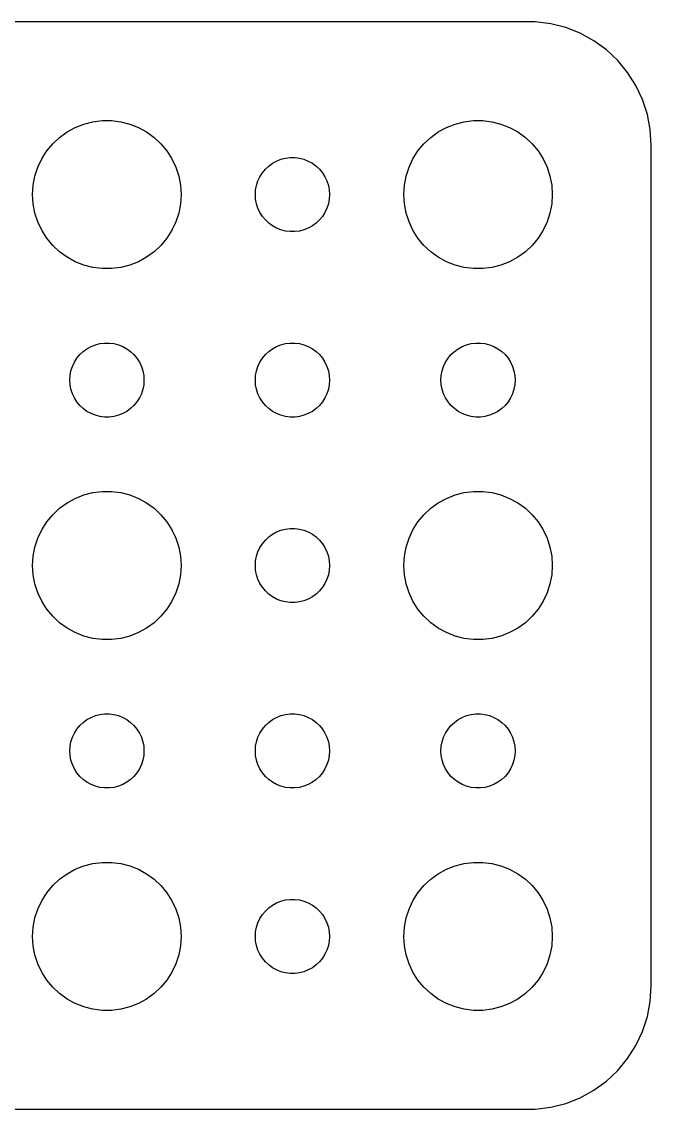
# Model space of a CAD drawing. Header units: metres. Extents: x -22 to 22, y 86 to 238.
# Drawn here: x -3.44 to 22, y 86.01 to 129.99 of the extents above; entities that cross this region are included whole.
import ezdxf

# ---------------------------------------------------------------- set-up
doc = ezdxf.new("R2010")
doc.units = ezdxf.units.M

msp = doc.modelspace()

# ---------------------------------------------------------------- linework, layer by layer
for p, q in [((17.3139, 129.99), (-17.3139, 129.99)), ((17.9369, 129.911), (17.3139, 129.99)), ((18.5451, 129.755), (17.9369, 129.911)), ((19.1289, 129.524), (18.5451, 129.755)), ((19.6791, 129.222), (19.1289, 129.524)), ((20.1871, 128.853), (19.6791, 129.222)), ((20.6448, 128.423), (20.1871, 128.853)), ((21.0451, 127.939), (20.6448, 128.423)), ((21.3815, 127.409), (21.0451, 127.939)), ((21.6489, 126.841), (21.3815, 127.409)), ((21.8429, 126.243), (21.6489, 126.841)), ((21.9606, 125.627), (21.8429, 126.243)), ((-1.27733, 125.714), (-0.927048, 125.853)), ((-0.927048, 125.853), (-0.562134, 125.947)), ((-0.562134, 125.947), (-0.18837, 125.994)), ((-0.18837, 125.994), (0.18837, 125.994)), ((0.18837, 125.994), (0.562134, 125.947)), ((0.562134, 125.947), (0.927048, 125.853)), ((0.927048, 125.853), (1.27733, 125.714)), ((13.7227, 125.714), (14.0729, 125.853)), ((14.0729, 125.853), (14.4379, 125.947)), ((14.4379, 125.947), (14.8116, 125.994)), ((14.8116, 125.994), (15.1884, 125.994)), ((15.1884, 125.994), (15.5621, 125.947)), ((15.5621, 125.947), (15.927, 125.853)), ((15.927, 125.853), (16.2773, 125.714)), ((-1.91226, 125.312), (-1.60747, 125.533)), ((-1.60747, 125.533), (-1.27733, 125.714)), ((1.27733, 125.714), (1.60747, 125.533)), ((1.60747, 125.533), (1.91226, 125.312)), ((13.0877, 125.312), (13.3925, 125.533)), ((13.3925, 125.533), (13.7227, 125.714)), ((16.2773, 125.714), (16.6075, 125.533)), ((16.6075, 125.533), (16.9123, 125.312)), ((22, 125), (21.9606, 125.627)), ((-2.42705, 124.763), (-2.1869, 125.054)), ((-2.1869, 125.054), (-1.91226, 125.312)), ((1.91226, 125.312), (2.1869, 125.054)), ((2.1869, 125.054), (2.42705, 124.763)), ((12.5729, 124.763), (12.8131, 125.054)), ((12.8131, 125.054), (13.0877, 125.312)), ((16.9123, 125.312), (17.1869, 125.054)), ((17.1869, 125.054), (17.427, 124.763)), ((22, 91), (22, 125)), ((-2.62891, 124.445), (-2.42705, 124.763)), ((2.42705, 124.763), (2.62891, 124.445)), ((7.03647, 124.427), (7.21892, 124.473)), ((7.21892, 124.473), (7.40581, 124.497)), ((7.40581, 124.497), (7.59418, 124.497)), ((7.59418, 124.497), (7.78107, 124.473)), ((7.78107, 124.473), (7.96352, 124.427)), ((12.3711, 124.445), (12.5729, 124.763)), ((17.427, 124.763), (17.6289, 124.445)), ((-2.90575, 123.746), (-2.78932, 124.104)), ((-2.78932, 124.104), (-2.62891, 124.445)), ((2.62891, 124.445), (2.78932, 124.104)), ((2.78932, 124.104), (2.90575, 123.746)), ((6.28647, 123.882), (6.40654, 124.027)), ((6.40654, 124.027), (6.54385, 124.156)), ((6.54385, 124.156), (6.69626, 124.266)), ((6.69626, 124.266), (6.86133, 124.357)), ((6.86133, 124.357), (7.03647, 124.427)), ((7.96352, 124.427), (8.13866, 124.357)), ((8.13866, 124.357), (8.30373, 124.266)), ((8.30373, 124.266), (8.45613, 124.156)), ((8.45613, 124.156), (8.59344, 124.027)), ((8.59344, 124.027), (8.71352, 123.882)), ((12.0942, 123.746), (12.2107, 124.104)), ((12.2107, 124.104), (12.3711, 124.445)), ((17.6289, 124.445), (17.7893, 124.104)), ((17.7893, 124.104), (17.9057, 123.746)), ((-2.97633, 123.376), (-2.90575, 123.746)), ((2.90575, 123.746), (2.97633, 123.376)), ((6.10533, 123.552), (6.18553, 123.723)), ((6.18553, 123.723), (6.28647, 123.882)), ((8.71352, 123.882), (8.81445, 123.723)), ((8.81445, 123.723), (8.89465, 123.552)), ((12.0237, 123.376), (12.0942, 123.746)), ((17.9057, 123.746), (17.9763, 123.376)), ((-3, 123), (-2.97633, 123.376)), ((2.97633, 123.376), (3, 123)), ((6, 123), (6.01183, 123.188)), ((6.01183, 123.188), (6.04712, 123.373)), ((6.04712, 123.373), (6.10533, 123.552)), ((8.89465, 123.552), (8.95287, 123.373)), ((8.95287, 123.373), (8.98816, 123.188)), ((8.98816, 123.188), (9, 123)), ((12, 123), (12.0237, 123.376)), ((17.9763, 123.376), (18, 123)), ((-2.97633, 122.624), (-3, 123)), ((3, 123), (2.97633, 122.624)), ((6.01183, 122.812), (6, 123)), ((6.04712, 122.627), (6.01183, 122.812)), ((8.98816, 122.812), (8.95287, 122.627)), ((9, 123), (8.98816, 122.812)), ((12.0237, 122.624), (12, 123)), ((18, 123), (17.9763, 122.624)), ((-2.90575, 122.254), (-2.97633, 122.624)), ((2.97633, 122.624), (2.90575, 122.254)), ((6.10533, 122.448), (6.04712, 122.627)), ((6.18553, 122.277), (6.10533, 122.448)), ((6.28647, 122.118), (6.18553, 122.277)), ((8.81445, 122.277), (8.71352, 122.118)), ((8.89465, 122.448), (8.81445, 122.277)), ((8.95287, 122.627), (8.89465, 122.448)), ((12.0942, 122.254), (12.0237, 122.624)), ((17.9763, 122.624), (17.9057, 122.254)), ((-2.78932, 121.896), (-2.90575, 122.254)), ((-2.62891, 121.555), (-2.78932, 121.896)), ((2.78932, 121.896), (2.62891, 121.555)), ((2.90575, 122.254), (2.78932, 121.896)), ((6.40654, 121.973), (6.28647, 122.118)), ((6.54385, 121.844), (6.40654, 121.973)), ((6.69626, 121.734), (6.54385, 121.844)), ((8.45613, 121.844), (8.30373, 121.734)), ((8.59344, 121.973), (8.45613, 121.844)), ((8.71352, 122.118), (8.59344, 121.973)), ((12.2107, 121.896), (12.0942, 122.254)), ((12.3711, 121.555), (12.2107, 121.896)), ((17.7893, 121.896), (17.6289, 121.555)), ((17.9057, 122.254), (17.7893, 121.896)), ((-2.42705, 121.237), (-2.62891, 121.555)), ((2.62891, 121.555), (2.42705, 121.237)), ((6.86133, 121.643), (6.69626, 121.734)), ((7.03647, 121.573), (6.86133, 121.643)), ((7.21892, 121.527), (7.03647, 121.573)), ((7.40581, 121.503), (7.21892, 121.527)), ((7.59418, 121.503), (7.40581, 121.503)), ((7.78107, 121.527), (7.59418, 121.503)), ((7.96352, 121.573), (7.78107, 121.527)), ((8.13866, 121.643), (7.96352, 121.573)), ((8.30373, 121.734), (8.13866, 121.643)), ((12.5729, 121.237), (12.3711, 121.555)), ((17.6289, 121.555), (17.427, 121.237)), ((-2.1869, 120.946), (-2.42705, 121.237)), ((-1.91226, 120.688), (-2.1869, 120.946)), ((2.1869, 120.946), (1.91226, 120.688)), ((2.42705, 121.237), (2.1869, 120.946)), ((12.8131, 120.946), (12.5729, 121.237)), ((13.0877, 120.688), (12.8131, 120.946)), ((17.1869, 120.946), (16.9123, 120.688)), ((17.427, 121.237), (17.1869, 120.946)), ((-1.60747, 120.467), (-1.91226, 120.688)), ((1.91226, 120.688), (1.60747, 120.467)), ((13.3925, 120.467), (13.0877, 120.688)), ((16.9123, 120.688), (16.6075, 120.467)), ((-1.27733, 120.286), (-1.60747, 120.467)), ((-0.927048, 120.147), (-1.27733, 120.286)), ((-0.562134, 120.053), (-0.927048, 120.147)), ((0.927048, 120.147), (0.562134, 120.053)), ((1.27733, 120.286), (0.927048, 120.147)), ((1.60747, 120.467), (1.27733, 120.286)), ((13.7227, 120.286), (13.3925, 120.467)), ((14.0729, 120.147), (13.7227, 120.286)), ((14.4379, 120.053), (14.0729, 120.147)), ((15.927, 120.147), (15.5621, 120.053)), ((16.2773, 120.286), (15.927, 120.147)), ((16.6075, 120.467), (16.2773, 120.286)), ((-0.18837, 120.006), (-0.562134, 120.053)), ((0.18837, 120.006), (-0.18837, 120.006)), ((0.562134, 120.053), (0.18837, 120.006)), ((14.8116, 120.006), (14.4379, 120.053)), ((15.1884, 120.006), (14.8116, 120.006)), ((15.5621, 120.053), (15.1884, 120.006)), ((-0.281067, 116.973), (-0.094177, 116.997)), ((-0.094177, 116.997), (0.094177, 116.997)), ((0.094177, 116.997), (0.281067, 116.973)), ((7.21892, 116.973), (7.40581, 116.997)), ((7.40581, 116.997), (7.59418, 116.997)), ((7.59418, 116.997), (7.78107, 116.973)), ((14.7189, 116.973), (14.9058, 116.997)), ((14.9058, 116.997), (15.0942, 116.997)), ((15.0942, 116.997), (15.2811, 116.973)), ((-1.09344, 116.527), (-0.956131, 116.656)), ((-0.956131, 116.656), (-0.803726, 116.766)), ((-0.803726, 116.766), (-0.638657, 116.857)), ((-0.638657, 116.857), (-0.463516, 116.927)), ((-0.463516, 116.927), (-0.281067, 116.973)), ((0.281067, 116.973), (0.463516, 116.927)), ((0.463516, 116.927), (0.638657, 116.857)), ((0.638657, 116.857), (0.803726, 116.766)), ((0.803726, 116.766), (0.956131, 116.656)), ((0.956131, 116.656), (1.09344, 116.527)), ((6.40654, 116.527), (6.54385, 116.656)), ((6.54385, 116.656), (6.69626, 116.766)), ((6.69626, 116.766), (6.86133, 116.857)), ((6.86133, 116.857), (7.03647, 116.927)), ((7.03647, 116.927), (7.21892, 116.973)), ((7.78107, 116.973), (7.96352, 116.927)), ((7.96352, 116.927), (8.13866, 116.857)), ((8.13866, 116.857), (8.30373, 116.766)), ((8.30373, 116.766), (8.45613, 116.656)), ((8.45613, 116.656), (8.59344, 116.527)), ((13.9065, 116.527), (14.0439, 116.656)), ((14.0439, 116.656), (14.1963, 116.766)), ((14.1963, 116.766), (14.3613, 116.857)), ((14.3613, 116.857), (14.5365, 116.927)), ((14.5365, 116.927), (14.7189, 116.973)), ((15.2811, 116.973), (15.4635, 116.927)), ((15.4635, 116.927), (15.6387, 116.857)), ((15.6387, 116.857), (15.8037, 116.766)), ((15.8037, 116.766), (15.9561, 116.656)), ((15.9561, 116.656), (16.0934, 116.527)), ((-1.39465, 116.052), (-1.31445, 116.223)), ((-1.31445, 116.223), (-1.21352, 116.382)), ((-1.21352, 116.382), (-1.09344, 116.527)), ((1.09344, 116.527), (1.21352, 116.382)), ((1.21352, 116.382), (1.31445, 116.223)), ((1.31445, 116.223), (1.39465, 116.052)), ((6.10533, 116.052), (6.18553, 116.223)), ((6.18553, 116.223), (6.28647, 116.382)), ((6.28647, 116.382), (6.40654, 116.527)), ((8.59344, 116.527), (8.71352, 116.382)), ((8.71352, 116.382), (8.81445, 116.223)), ((8.81445, 116.223), (8.89465, 116.052)), ((13.6053, 116.052), (13.6855, 116.223)), ((13.6855, 116.223), (13.7865, 116.382)), ((13.7865, 116.382), (13.9065, 116.527)), ((16.0934, 116.527), (16.2135, 116.382)), ((16.2135, 116.382), (16.3145, 116.223)), ((16.3145, 116.223), (16.3947, 116.052)), ((-1.5, 115.5), (-1.48816, 115.688)), ((-1.48816, 115.688), (-1.45287, 115.873)), ((-1.45287, 115.873), (-1.39465, 116.052)), ((1.39465, 116.052), (1.45287, 115.873)), ((1.45287, 115.873), (1.48816, 115.688)), ((1.48816, 115.688), (1.5, 115.5)), ((6, 115.5), (6.01183, 115.688)), ((6.01183, 115.688), (6.04712, 115.873)), ((6.04712, 115.873), (6.10533, 116.052)), ((8.89465, 116.052), (8.95287, 115.873)), ((8.95287, 115.873), (8.98816, 115.688)), ((8.98816, 115.688), (9, 115.5)), ((13.5, 115.5), (13.5118, 115.688)), ((13.5118, 115.688), (13.5471, 115.873)), ((13.5471, 115.873), (13.6053, 116.052)), ((16.3947, 116.052), (16.4529, 115.873)), ((16.4529, 115.873), (16.4882, 115.688)), ((16.4882, 115.688), (16.5, 115.5)), ((-1.48816, 115.312), (-1.5, 115.5)), ((-1.45287, 115.127), (-1.48816, 115.312)), ((1.48816, 115.312), (1.45287, 115.127)), ((1.5, 115.5), (1.48816, 115.312)), ((6.01183, 115.312), (6, 115.5)), ((6.04712, 115.127), (6.01183, 115.312)), ((8.98816, 115.312), (8.95287, 115.127)), ((9, 115.5), (8.98816, 115.312)), ((13.5118, 115.312), (13.5, 115.5)), ((13.5471, 115.127), (13.5118, 115.312)), ((16.4882, 115.312), (16.4529, 115.127)), ((16.5, 115.5), (16.4882, 115.312)), ((-1.39465, 114.948), (-1.45287, 115.127)), ((-1.31445, 114.777), (-1.39465, 114.948)), ((1.39465, 114.948), (1.31445, 114.777)), ((1.45287, 115.127), (1.39465, 114.948)), ((6.10533, 114.948), (6.04712, 115.127)), ((6.18553, 114.777), (6.10533, 114.948)), ((8.89465, 114.948), (8.81445, 114.777)), ((8.95287, 115.127), (8.89465, 114.948)), ((13.6053, 114.948), (13.5471, 115.127)), ((13.6855, 114.777), (13.6053, 114.948)), ((16.3947, 114.948), (16.3145, 114.777)), ((16.4529, 115.127), (16.3947, 114.948)), ((-1.21352, 114.618), (-1.31445, 114.777)), ((-1.09344, 114.473), (-1.21352, 114.618)), ((-0.956131, 114.344), (-1.09344, 114.473)), ((1.09344, 114.473), (0.956131, 114.344)), ((1.21352, 114.618), (1.09344, 114.473)), ((1.31445, 114.777), (1.21352, 114.618)), ((6.28647, 114.618), (6.18553, 114.777)), ((6.40654, 114.473), (6.28647, 114.618)), ((6.54385, 114.344), (6.40654, 114.473)), ((8.59344, 114.473), (8.45613, 114.344)), ((8.71352, 114.618), (8.59344, 114.473)), ((8.81445, 114.777), (8.71352, 114.618)), ((13.7865, 114.618), (13.6855, 114.777)), ((13.9065, 114.473), (13.7865, 114.618)), ((14.0439, 114.344), (13.9065, 114.473)), ((16.0934, 114.473), (15.9561, 114.344)), ((16.2135, 114.618), (16.0934, 114.473)), ((16.3145, 114.777), (16.2135, 114.618)), ((-0.803726, 114.234), (-0.956131, 114.344)), ((-0.638657, 114.143), (-0.803726, 114.234)), ((-0.463516, 114.073), (-0.638657, 114.143)), ((-0.281067, 114.027), (-0.463516, 114.073)), ((-0.094177, 114.003), (-0.281067, 114.027)), ((0.094177, 114.003), (-0.094177, 114.003)), ((0.281067, 114.027), (0.094177, 114.003)), ((0.463516, 114.073), (0.281067, 114.027)), ((0.638657, 114.143), (0.463516, 114.073)), ((0.803726, 114.234), (0.638657, 114.143)), ((0.956131, 114.344), (0.803726, 114.234)), ((6.69626, 114.234), (6.54385, 114.344)), ((6.86133, 114.143), (6.69626, 114.234)), ((7.03647, 114.073), (6.86133, 114.143)), ((7.21892, 114.027), (7.03647, 114.073)), ((7.40581, 114.003), (7.21892, 114.027)), ((7.59418, 114.003), (7.40581, 114.003)), ((7.78107, 114.027), (7.59418, 114.003)), ((7.96352, 114.073), (7.78107, 114.027)), ((8.13866, 114.143), (7.96352, 114.073)), ((8.30373, 114.234), (8.13866, 114.143)), ((8.45613, 114.344), (8.30373, 114.234)), ((14.1963, 114.234), (14.0439, 114.344)), ((14.3613, 114.143), (14.1963, 114.234)), ((14.5365, 114.073), (14.3613, 114.143)), ((14.7189, 114.027), (14.5365, 114.073)), ((14.9058, 114.003), (14.7189, 114.027)), ((15.0942, 114.003), (14.9058, 114.003)), ((15.2811, 114.027), (15.0942, 114.003)), ((15.4635, 114.073), (15.2811, 114.027)), ((15.6387, 114.143), (15.4635, 114.073)), ((15.8037, 114.234), (15.6387, 114.143)), ((15.9561, 114.344), (15.8037, 114.234)), ((-1.27733, 110.714), (-0.927048, 110.853)), ((-0.927048, 110.853), (-0.562134, 110.947)), ((-0.562134, 110.947), (-0.18837, 110.994)), ((-0.18837, 110.994), (0.18837, 110.994)), ((0.18837, 110.994), (0.562134, 110.947)), ((0.562134, 110.947), (0.927048, 110.853)), ((0.927048, 110.853), (1.27733, 110.714)), ((13.7227, 110.714), (14.0729, 110.853)), ((14.0729, 110.853), (14.4379, 110.947)), ((14.4379, 110.947), (14.8116, 110.994)), ((14.8116, 110.994), (15.1884, 110.994)), ((15.1884, 110.994), (15.5621, 110.947)), ((15.5621, 110.947), (15.927, 110.853)), ((15.927, 110.853), (16.2773, 110.714)), ((-1.91226, 110.312), (-1.60747, 110.533)), ((-1.60747, 110.533), (-1.27733, 110.714)), ((1.27733, 110.714), (1.60747, 110.533)), ((1.60747, 110.533), (1.91226, 110.312)), ((13.0877, 110.312), (13.3925, 110.533)), ((13.3925, 110.533), (13.7227, 110.714)), ((16.2773, 110.714), (16.6075, 110.533)), ((16.6075, 110.533), (16.9123, 110.312)), ((-2.42705, 109.763), (-2.1869, 110.054)), ((-2.1869, 110.054), (-1.91226, 110.312)), ((1.91226, 110.312), (2.1869, 110.054)), ((2.1869, 110.054), (2.42705, 109.763)), ((12.5729, 109.763), (12.8131, 110.054)), ((12.8131, 110.054), (13.0877, 110.312)), ((16.9123, 110.312), (17.1869, 110.054)), ((17.1869, 110.054), (17.427, 109.763)), ((-2.62891, 109.445), (-2.42705, 109.763)), ((2.42705, 109.763), (2.62891, 109.445)), ((12.3711, 109.445), (12.5729, 109.763)), ((17.427, 109.763), (17.6289, 109.445)), ((-2.90575, 108.746), (-2.78932, 109.104)), ((-2.78932, 109.104), (-2.62891, 109.445)), ((2.62891, 109.445), (2.78932, 109.104)), ((2.78932, 109.104), (2.90575, 108.746)), ((6.40654, 109.027), (6.54385, 109.156)), ((6.54385, 109.156), (6.69626, 109.266)), ((6.69626, 109.266), (6.86133, 109.357)), ((6.86133, 109.357), (7.03647, 109.427)), ((7.03647, 109.427), (7.21892, 109.473)), ((7.21892, 109.473), (7.40581, 109.497)), ((7.40581, 109.497), (7.59418, 109.497)), ((7.59418, 109.497), (7.78107, 109.473)), ((7.78107, 109.473), (7.96352, 109.427)), ((7.96352, 109.427), (8.13866, 109.357)), ((8.13866, 109.357), (8.30373, 109.266)), ((8.30373, 109.266), (8.45613, 109.156)), ((8.45613, 109.156), (8.59344, 109.027)), ((12.0942, 108.746), (12.2107, 109.104)), ((12.2107, 109.104), (12.3711, 109.445)), ((17.6289, 109.445), (17.7893, 109.104)), ((17.7893, 109.104), (17.9057, 108.746)), ((-2.97633, 108.376), (-2.90575, 108.746)), ((2.90575, 108.746), (2.97633, 108.376)), ((6.10533, 108.552), (6.18553, 108.723)), ((6.18553, 108.723), (6.28647, 108.882)), ((6.28647, 108.882), (6.40654, 109.027)), ((8.59344, 109.027), (8.71352, 108.882)), ((8.71352, 108.882), (8.81445, 108.723)), ((8.81445, 108.723), (8.89465, 108.552)), ((12.0237, 108.376), (12.0942, 108.746)), ((17.9057, 108.746), (17.9763, 108.376)), ((-3, 108), (-2.97633, 108.376)), ((2.97633, 108.376), (3, 108)), ((6.01183, 108.188), (6.04712, 108.373)), ((6.04712, 108.373), (6.10533, 108.552)), ((8.89465, 108.552), (8.95287, 108.373)), ((8.95287, 108.373), (8.98816, 108.188)), ((12, 108), (12.0237, 108.376)), ((17.9763, 108.376), (18, 108)), ((-2.97633, 107.624), (-3, 108)), ((3, 108), (2.97633, 107.624)), ((6, 108), (6.01183, 108.188)), ((6.01183, 107.812), (6, 108)), ((6.04712, 107.627), (6.01183, 107.812)), ((8.98816, 107.812), (8.95287, 107.627)), ((8.98816, 108.188), (9, 108)), ((9, 108), (8.98816, 107.812)), ((12.0237, 107.624), (12, 108)), ((18, 108), (17.9763, 107.624)), ((-2.90575, 107.254), (-2.97633, 107.624)), ((2.97633, 107.624), (2.90575, 107.254)), ((6.10533, 107.448), (6.04712, 107.627)), ((6.18553, 107.277), (6.10533, 107.448)), ((8.89465, 107.448), (8.81445, 107.277)), ((8.95287, 107.627), (8.89465, 107.448)), ((12.0942, 107.254), (12.0237, 107.624)), ((17.9763, 107.624), (17.9057, 107.254)), ((-2.78932, 106.896), (-2.90575, 107.254)), ((-2.62891, 106.555), (-2.78932, 106.896)), ((2.78932, 106.896), (2.62891, 106.555)), ((2.90575, 107.254), (2.78932, 106.896)), ((6.28647, 107.118), (6.18553, 107.277)), ((6.40654, 106.973), (6.28647, 107.118)), ((6.54385, 106.844), (6.40654, 106.973)), ((8.59344, 106.973), (8.45613, 106.844)), ((8.71352, 107.118), (8.59344, 106.973)), ((8.81445, 107.277), (8.71352, 107.118)), ((12.2107, 106.896), (12.0942, 107.254)), ((12.3711, 106.555), (12.2107, 106.896)), ((17.7893, 106.896), (17.6289, 106.555)), ((17.9057, 107.254), (17.7893, 106.896)), ((-2.42705, 106.237), (-2.62891, 106.555)), ((2.62891, 106.555), (2.42705, 106.237)), ((6.69626, 106.734), (6.54385, 106.844)), ((6.86133, 106.643), (6.69626, 106.734)), ((7.03647, 106.573), (6.86133, 106.643)), ((7.21892, 106.527), (7.03647, 106.573)), ((7.40581, 106.503), (7.21892, 106.527)), ((7.59418, 106.503), (7.40581, 106.503)), ((7.78107, 106.527), (7.59418, 106.503)), ((7.96352, 106.573), (7.78107, 106.527)), ((8.13866, 106.643), (7.96352, 106.573)), ((8.30373, 106.734), (8.13866, 106.643)), ((8.45613, 106.844), (8.30373, 106.734)), ((12.5729, 106.237), (12.3711, 106.555)), ((17.6289, 106.555), (17.427, 106.237)), ((-2.1869, 105.946), (-2.42705, 106.237)), ((2.42705, 106.237), (2.1869, 105.946)), ((12.8131, 105.946), (12.5729, 106.237)), ((17.427, 106.237), (17.1869, 105.946)), ((-1.91226, 105.688), (-2.1869, 105.946)), ((-1.60747, 105.467), (-1.91226, 105.688)), ((1.91226, 105.688), (1.60747, 105.467)), ((2.1869, 105.946), (1.91226, 105.688)), ((13.0877, 105.688), (12.8131, 105.946)), ((13.3925, 105.467), (13.0877, 105.688)), ((16.9123, 105.688), (16.6075, 105.467)), ((17.1869, 105.946), (16.9123, 105.688)), ((-1.27733, 105.286), (-1.60747, 105.467)), ((-0.927048, 105.147), (-1.27733, 105.286)), ((-0.562134, 105.053), (-0.927048, 105.147)), ((0.927048, 105.147), (0.562134, 105.053)), ((1.27733, 105.286), (0.927048, 105.147)), ((1.60747, 105.467), (1.27733, 105.286)), ((13.7227, 105.286), (13.3925, 105.467)), ((14.0729, 105.147), (13.7227, 105.286)), ((14.4379, 105.053), (14.0729, 105.147)), ((15.927, 105.147), (15.5621, 105.053)), ((16.2773, 105.286), (15.927, 105.147)), ((16.6075, 105.467), (16.2773, 105.286)), ((-0.18837, 105.006), (-0.562134, 105.053)), ((0.18837, 105.006), (-0.18837, 105.006)), ((0.562134, 105.053), (0.18837, 105.006)), ((14.8116, 105.006), (14.4379, 105.053)), ((15.1884, 105.006), (14.8116, 105.006)), ((15.5621, 105.053), (15.1884, 105.006)), ((-1.09344, 101.527), (-0.956131, 101.656)), ((-0.956131, 101.656), (-0.803726, 101.766)), ((-0.803726, 101.766), (-0.638657, 101.857)), ((-0.638657, 101.857), (-0.463516, 101.927)), ((-0.463516, 101.927), (-0.281067, 101.973)), ((-0.281067, 101.973), (-0.094177, 101.997)), ((-0.094177, 101.997), (0.094177, 101.997)), ((0.094177, 101.997), (0.281067, 101.973)), ((0.281067, 101.973), (0.463516, 101.927)), ((0.463516, 101.927), (0.638657, 101.857)), ((0.638657, 101.857), (0.803726, 101.766)), ((0.803726, 101.766), (0.956131, 101.656)), ((0.956131, 101.656), (1.09344, 101.527)), ((6.40654, 101.527), (6.54385, 101.656)), ((6.54385, 101.656), (6.69626, 101.766)), ((6.69626, 101.766), (6.86133, 101.857)), ((6.86133, 101.857), (7.03647, 101.927)), ((7.03647, 101.927), (7.21892, 101.973)), ((7.21892, 101.973), (7.40581, 101.997)), ((7.40581, 101.997), (7.59418, 101.997)), ((7.59418, 101.997), (7.78107, 101.973)), ((7.78107, 101.973), (7.96352, 101.927)), ((7.96352, 101.927), (8.13866, 101.857)), ((8.13866, 101.857), (8.30373, 101.766)), ((8.30373, 101.766), (8.45613, 101.656)), ((8.45613, 101.656), (8.59344, 101.527)), ((13.9065, 101.527), (14.0439, 101.656)), ((14.0439, 101.656), (14.1963, 101.766)), ((14.1963, 101.766), (14.3613, 101.857)), ((14.3613, 101.857), (14.5365, 101.927)), ((14.5365, 101.927), (14.7189, 101.973)), ((14.7189, 101.973), (14.9058, 101.997)), ((14.9058, 101.997), (15.0942, 101.997)), ((15.0942, 101.997), (15.2811, 101.973)), ((15.2811, 101.973), (15.4635, 101.927)), ((15.4635, 101.927), (15.6387, 101.857)), ((15.6387, 101.857), (15.8037, 101.766)), ((15.8037, 101.766), (15.9561, 101.656)), ((15.9561, 101.656), (16.0934, 101.527)), ((-1.39465, 101.052), (-1.31445, 101.223)), ((-1.31445, 101.223), (-1.21352, 101.382)), ((-1.21352, 101.382), (-1.09344, 101.527)), ((1.09344, 101.527), (1.21352, 101.382)), ((1.21352, 101.382), (1.31445, 101.223)), ((1.31445, 101.223), (1.39465, 101.052)), ((6.10533, 101.052), (6.18553, 101.223)), ((6.18553, 101.223), (6.28647, 101.382)), ((6.28647, 101.382), (6.40654, 101.527)), ((8.59344, 101.527), (8.71352, 101.382)), ((8.71352, 101.382), (8.81445, 101.223)), ((8.81445, 101.223), (8.89465, 101.052)), ((13.6053, 101.052), (13.6855, 101.223)), ((13.6855, 101.223), (13.7865, 101.382)), ((13.7865, 101.382), (13.9065, 101.527)), ((16.0934, 101.527), (16.2135, 101.382)), ((16.2135, 101.382), (16.3145, 101.223)), ((16.3145, 101.223), (16.3947, 101.052)), ((-1.48816, 100.688), (-1.45287, 100.873)), ((-1.45287, 100.873), (-1.39465, 101.052)), ((1.39465, 101.052), (1.45287, 100.873)), ((1.45287, 100.873), (1.48816, 100.688)), ((6.01183, 100.688), (6.04712, 100.873)), ((6.04712, 100.873), (6.10533, 101.052)), ((8.89465, 101.052), (8.95287, 100.873)), ((8.95287, 100.873), (8.98816, 100.688)), ((13.5118, 100.688), (13.5471, 100.873)), ((13.5471, 100.873), (13.6053, 101.052)), ((16.3947, 101.052), (16.4529, 100.873)), ((16.4529, 100.873), (16.4882, 100.688)), ((-1.5, 100.5), (-1.48816, 100.688)), ((-1.48816, 100.312), (-1.5, 100.5)), ((-1.45287, 100.127), (-1.48816, 100.312)), ((1.48816, 100.312), (1.45287, 100.127)), ((1.48816, 100.688), (1.5, 100.5)), ((1.5, 100.5), (1.48816, 100.312)), ((6, 100.5), (6.01183, 100.688)), ((6.01183, 100.312), (6, 100.5)), ((6.04712, 100.127), (6.01183, 100.312)), ((8.98816, 100.312), (8.95287, 100.127)), ((8.98816, 100.688), (9, 100.5)), ((9, 100.5), (8.98816, 100.312)), ((13.5, 100.5), (13.5118, 100.688)), ((13.5118, 100.312), (13.5, 100.5)), ((13.5471, 100.127), (13.5118, 100.312)), ((16.4882, 100.312), (16.4529, 100.127)), ((16.4882, 100.688), (16.5, 100.5)), ((16.5, 100.5), (16.4882, 100.312)), ((-1.39465, 99.9478), (-1.45287, 100.127)), ((-1.31445, 99.7774), (-1.39465, 99.9478)), ((1.39465, 99.9478), (1.31445, 99.7774)), ((1.45287, 100.127), (1.39465, 99.9478)), ((6.10533, 99.9478), (6.04712, 100.127)), ((6.18553, 99.7774), (6.10533, 99.9478)), ((8.89465, 99.9478), (8.81445, 99.7774)), ((8.95287, 100.127), (8.89465, 99.9478)), ((13.6053, 99.9478), (13.5471, 100.127)), ((13.6855, 99.7774), (13.6053, 99.9478)), ((16.3947, 99.9478), (16.3145, 99.7774)), ((16.4529, 100.127), (16.3947, 99.9478)), ((-1.21352, 99.6183), (-1.31445, 99.7774)), ((-1.09344, 99.4732), (-1.21352, 99.6183)), ((-0.956131, 99.3442), (-1.09344, 99.4732)), ((1.09344, 99.4732), (0.956131, 99.3442)), ((1.21352, 99.6183), (1.09344, 99.4732)), ((1.31445, 99.7774), (1.21352, 99.6183)), ((6.28647, 99.6183), (6.18553, 99.7774)), ((6.40654, 99.4732), (6.28647, 99.6183)), ((6.54385, 99.3442), (6.40654, 99.4732)), ((8.59344, 99.4732), (8.45613, 99.3442)), ((8.71352, 99.6183), (8.59344, 99.4732)), ((8.81445, 99.7774), (8.71352, 99.6183)), ((13.7865, 99.6183), (13.6855, 99.7774)), ((13.9065, 99.4732), (13.7865, 99.6183)), ((14.0439, 99.3442), (13.9065, 99.4732)), ((16.0934, 99.4732), (15.9561, 99.3442)), ((16.2135, 99.6183), (16.0934, 99.4732)), ((16.3145, 99.7774), (16.2135, 99.6183)), ((-0.803726, 99.2335), (-0.956131, 99.3442)), ((-0.638657, 99.1428), (-0.803726, 99.2335)), ((-0.463516, 99.0734), (-0.638657, 99.1428)), ((-0.281067, 99.0266), (-0.463516, 99.0734)), ((-0.094177, 99.003), (-0.281067, 99.0266)), ((0.094177, 99.003), (-0.094177, 99.003)), ((0.281067, 99.0266), (0.094177, 99.003)), ((0.463516, 99.0734), (0.281067, 99.0266)), ((0.638657, 99.1428), (0.463516, 99.0734)), ((0.803726, 99.2335), (0.638657, 99.1428)), ((0.956131, 99.3442), (0.803726, 99.2335)), ((6.69626, 99.2335), (6.54385, 99.3442)), ((6.86133, 99.1428), (6.69626, 99.2335)), ((7.03647, 99.0734), (6.86133, 99.1428)), ((7.21892, 99.0266), (7.03647, 99.0734)), ((7.40581, 99.003), (7.21892, 99.0266)), ((7.59418, 99.003), (7.40581, 99.003)), ((7.78107, 99.0266), (7.59418, 99.003)), ((7.96352, 99.0734), (7.78107, 99.0266)), ((8.13866, 99.1428), (7.96352, 99.0734)), ((8.30373, 99.2335), (8.13866, 99.1428)), ((8.45613, 99.3442), (8.30373, 99.2335)), ((14.1963, 99.2335), (14.0439, 99.3442)), ((14.3613, 99.1428), (14.1963, 99.2335)), ((14.5365, 99.0734), (14.3613, 99.1428)), ((14.7189, 99.0266), (14.5365, 99.0734)), ((14.9058, 99.003), (14.7189, 99.0266)), ((15.0942, 99.003), (14.9058, 99.003)), ((15.2811, 99.0266), (15.0942, 99.003)), ((15.4635, 99.0734), (15.2811, 99.0266)), ((15.6387, 99.1428), (15.4635, 99.0734)), ((15.8037, 99.2335), (15.6387, 99.1428)), ((15.9561, 99.3442), (15.8037, 99.2335)), ((-0.927048, 95.8532), (-0.562134, 95.9469)), ((-0.562134, 95.9469), (-0.18837, 95.9941)), ((-0.18837, 95.9941), (0.18837, 95.9941)), ((0.18837, 95.9941), (0.562134, 95.9469)), ((0.562134, 95.9469), (0.927048, 95.8532)), ((14.0729, 95.8532), (14.4379, 95.9469)), ((14.4379, 95.9469), (14.8116, 95.9941)), ((14.8116, 95.9941), (15.1884, 95.9941)), ((15.1884, 95.9941), (15.5621, 95.9469)), ((15.5621, 95.9469), (15.927, 95.8532)), ((-1.91226, 95.3116), (-1.60747, 95.533)), ((-1.60747, 95.533), (-1.27733, 95.7145)), ((-1.27733, 95.7145), (-0.927048, 95.8532)), ((0.927048, 95.8532), (1.27733, 95.7145)), ((1.27733, 95.7145), (1.60747, 95.533)), ((1.60747, 95.533), (1.91226, 95.3116)), ((13.0877, 95.3116), (13.3925, 95.533)), ((13.3925, 95.533), (13.7227, 95.7145)), ((13.7227, 95.7145), (14.0729, 95.8532)), ((15.927, 95.8532), (16.2773, 95.7145)), ((16.2773, 95.7145), (16.6075, 95.533)), ((16.6075, 95.533), (16.9123, 95.3116)), ((-2.42705, 94.7634), (-2.1869, 95.0536)), ((-2.1869, 95.0536), (-1.91226, 95.3116)), ((1.91226, 95.3116), (2.1869, 95.0536)), ((2.1869, 95.0536), (2.42705, 94.7634)), ((12.5729, 94.7634), (12.8131, 95.0536)), ((12.8131, 95.0536), (13.0877, 95.3116)), ((16.9123, 95.3116), (17.1869, 95.0536)), ((17.1869, 95.0536), (17.427, 94.7634)), ((-2.62891, 94.4453), (-2.42705, 94.7634)), ((2.42705, 94.7634), (2.62891, 94.4453)), ((12.3711, 94.4453), (12.5729, 94.7634)), ((17.427, 94.7634), (17.6289, 94.4453)), ((-2.78932, 94.1044), (-2.62891, 94.4453)), ((2.62891, 94.4453), (2.78932, 94.1044)), ((6.40654, 94.0268), (6.54385, 94.1558)), ((6.54385, 94.1558), (6.69626, 94.2665)), ((6.69626, 94.2665), (6.86133, 94.3573)), ((6.86133, 94.3573), (7.03647, 94.4266)), ((7.03647, 94.4266), (7.21892, 94.4734)), ((7.21892, 94.4734), (7.40581, 94.4971)), ((7.40581, 94.4971), (7.59418, 94.4971)), ((7.59418, 94.4971), (7.78107, 94.4734)), ((7.78107, 94.4734), (7.96352, 94.4266)), ((7.96352, 94.4266), (8.13866, 94.3573)), ((8.13866, 94.3573), (8.30373, 94.2665)), ((8.30373, 94.2665), (8.45613, 94.1558)), ((8.45613, 94.1558), (8.59344, 94.0268)), ((12.2107, 94.1044), (12.3711, 94.4453)), ((17.6289, 94.4453), (17.7893, 94.1044)), ((-2.97633, 93.376), (-2.90575, 93.7461)), ((-2.90575, 93.7461), (-2.78932, 94.1044)), ((2.78932, 94.1044), (2.90575, 93.7461)), ((2.90575, 93.7461), (2.97633, 93.376)), ((6.10533, 93.5522), (6.18553, 93.7226)), ((6.18553, 93.7226), (6.28647, 93.8817)), ((6.28647, 93.8817), (6.40654, 94.0268)), ((8.59344, 94.0268), (8.71352, 93.8817)), ((8.71352, 93.8817), (8.81445, 93.7226)), ((8.81445, 93.7226), (8.89465, 93.5522)), ((12.0237, 93.376), (12.0942, 93.7461)), ((12.0942, 93.7461), (12.2107, 94.1044)), ((17.7893, 94.1044), (17.9057, 93.7461)), ((17.9057, 93.7461), (17.9763, 93.376)), ((-3, 93), (-2.97633, 93.376)), ((2.97633, 93.376), (3, 93)), ((6.01183, 93.188), (6.04712, 93.373)), ((6.04712, 93.373), (6.10533, 93.5522)), ((8.89465, 93.5522), (8.95287, 93.373)), ((8.95287, 93.373), (8.98816, 93.188)), ((12, 93), (12.0237, 93.376)), ((17.9763, 93.376), (18, 93)), ((-2.97633, 92.624), (-3, 93)), ((3, 93), (2.97633, 92.624)), ((6, 93), (6.01183, 93.188)), ((6.01183, 92.812), (6, 93)), ((6.04712, 92.627), (6.01183, 92.812)), ((8.98816, 92.812), (8.95287, 92.627)), ((8.98816, 93.188), (9, 93)), ((9, 93), (8.98816, 92.812)), ((12.0237, 92.624), (12, 93)), ((18, 93), (17.9763, 92.624)), ((-2.90575, 92.2539), (-2.97633, 92.624)), ((2.97633, 92.624), (2.90575, 92.2539)), ((6.10533, 92.4478), (6.04712, 92.627)), ((6.18553, 92.2774), (6.10533, 92.4478)), ((8.89465, 92.4478), (8.81445, 92.2774)), ((8.95287, 92.627), (8.89465, 92.4478)), ((12.0942, 92.2539), (12.0237, 92.624)), ((17.9763, 92.624), (17.9057, 92.2539)), ((-2.78932, 91.8956), (-2.90575, 92.2539)), ((2.90575, 92.2539), (2.78932, 91.8956)), ((6.28647, 92.1183), (6.18553, 92.2774)), ((6.40654, 91.9732), (6.28647, 92.1183)), ((6.54385, 91.8442), (6.40654, 91.9732)), ((8.59344, 91.9732), (8.45613, 91.8442)), ((8.71352, 92.1183), (8.59344, 91.9732)), ((8.81445, 92.2774), (8.71352, 92.1183)), ((12.2107, 91.8956), (12.0942, 92.2539)), ((17.9057, 92.2539), (17.7893, 91.8956)), ((-2.62891, 91.5547), (-2.78932, 91.8956)), ((-2.42705, 91.2366), (-2.62891, 91.5547)), ((2.62891, 91.5547), (2.42705, 91.2366)), ((2.78932, 91.8956), (2.62891, 91.5547)), ((6.69626, 91.7335), (6.54385, 91.8442)), ((6.86133, 91.6428), (6.69626, 91.7335)), ((7.03647, 91.5734), (6.86133, 91.6428)), ((7.21892, 91.5266), (7.03647, 91.5734)), ((7.40581, 91.503), (7.21892, 91.5266)), ((7.59418, 91.503), (7.40581, 91.503)), ((7.78107, 91.5266), (7.59418, 91.503)), ((7.96352, 91.5734), (7.78107, 91.5266)), ((8.13866, 91.6428), (7.96352, 91.5734)), ((8.30373, 91.7335), (8.13866, 91.6428)), ((8.45613, 91.8442), (8.30373, 91.7335)), ((12.3711, 91.5547), (12.2107, 91.8956)), ((12.5729, 91.2366), (12.3711, 91.5547)), ((17.6289, 91.5547), (17.427, 91.2366)), ((17.7893, 91.8956), (17.6289, 91.5547)), ((-2.1869, 90.9464), (-2.42705, 91.2366)), ((2.42705, 91.2366), (2.1869, 90.9464)), ((12.8131, 90.9464), (12.5729, 91.2366)), ((17.427, 91.2366), (17.1869, 90.9464)), ((-1.91226, 90.6885), (-2.1869, 90.9464)), ((-1.60747, 90.467), (-1.91226, 90.6885)), ((1.91226, 90.6885), (1.60747, 90.467)), ((2.1869, 90.9464), (1.91226, 90.6885)), ((13.0877, 90.6885), (12.8131, 90.9464)), ((13.3925, 90.467), (13.0877, 90.6885)), ((16.9123, 90.6885), (16.6075, 90.467)), ((17.1869, 90.9464), (16.9123, 90.6885)), ((21.9606, 90.3733), (22, 91)), ((-1.27733, 90.2855), (-1.60747, 90.467)), ((-0.927048, 90.1468), (-1.27733, 90.2855)), ((1.27733, 90.2855), (0.927048, 90.1468)), ((1.60747, 90.467), (1.27733, 90.2855)), ((13.7227, 90.2855), (13.3925, 90.467)), ((14.0729, 90.1468), (13.7227, 90.2855)), ((16.2773, 90.2855), (15.927, 90.1468)), ((16.6075, 90.467), (16.2773, 90.2855)), ((21.8429, 89.7566), (21.9606, 90.3733)), ((-0.562134, 90.0531), (-0.927048, 90.1468)), ((-0.18837, 90.0059), (-0.562134, 90.0531)), ((0.18837, 90.0059), (-0.18837, 90.0059)), ((0.562134, 90.0531), (0.18837, 90.0059)), ((0.927048, 90.1468), (0.562134, 90.0531)), ((14.4379, 90.0531), (14.0729, 90.1468)), ((14.8116, 90.0059), (14.4379, 90.0531)), ((15.1884, 90.0059), (14.8116, 90.0059)), ((15.5621, 90.0531), (15.1884, 90.0059)), ((15.927, 90.1468), (15.5621, 90.0531)), ((21.6489, 89.1594), (21.8429, 89.7566)), ((21.3815, 88.5912), (21.6489, 89.1594)), ((21.0451, 88.0611), (21.3815, 88.5912)), ((20.6448, 87.5773), (21.0451, 88.0611)), ((20.1871, 87.1474), (20.6448, 87.5773)), ((19.6791, 86.7784), (20.1871, 87.1474)), ((19.1289, 86.4759), (19.6791, 86.7784)), ((17.9369, 86.0886), (18.5451, 86.2447)), ((18.5451, 86.2447), (19.1289, 86.4759)), ((-17.3139, 86.0099), (17.3139, 86.0099)), ((17.3139, 86.0099), (17.9369, 86.0886))]:
    msp.add_line(p, q)

doc.saveas('drawing.dxf')
